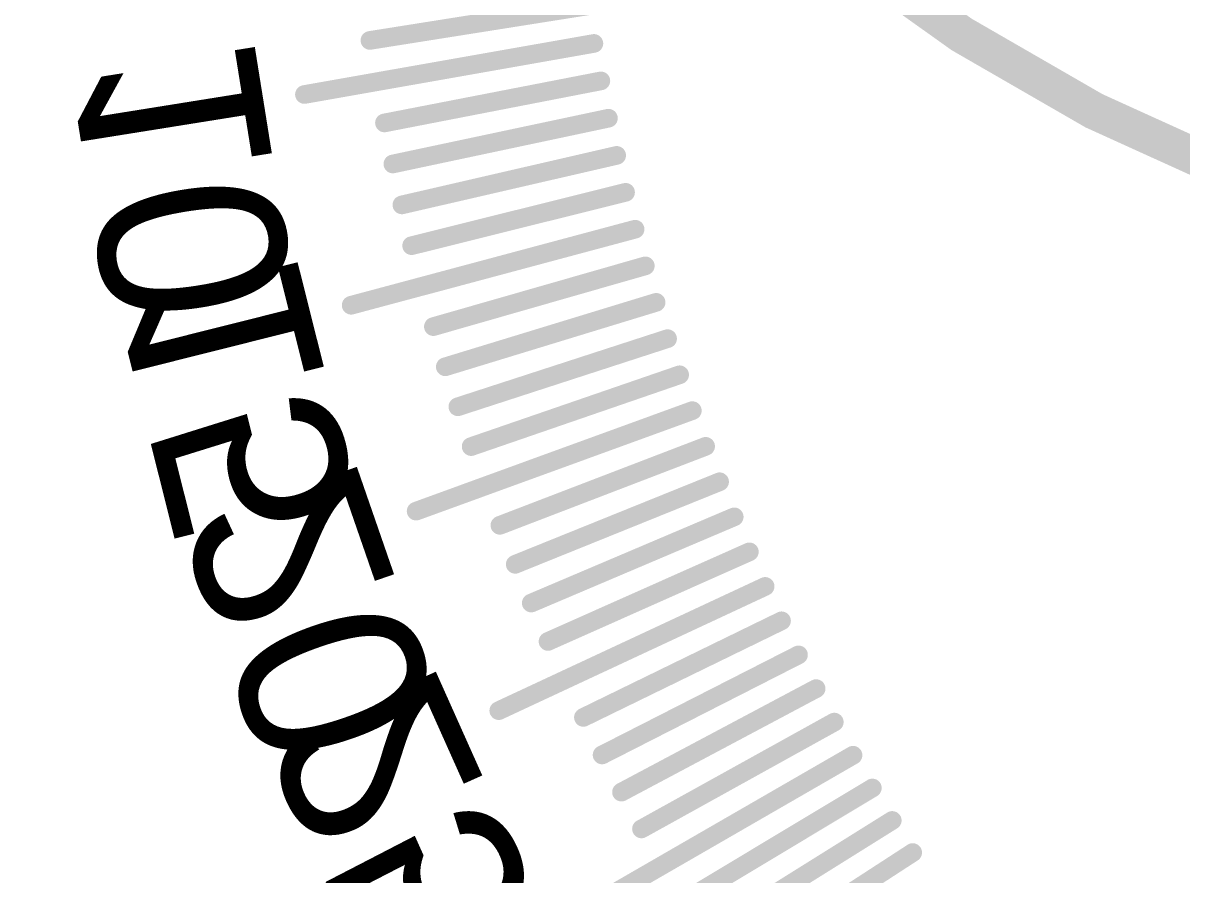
# Model space of a CAD drawing. Header units: millimetres. Extents: x -46.4 to 46.4, y -47.3 to 46.4.
# Drawn here: x -37.01 to -21.24, y -16.47 to -4.88 of the extents above; entities that cross this region are included whole.
import ezdxf

# ---------------------------------------------------------------- set-up
doc = ezdxf.new("R2010")
doc.units = ezdxf.units.MM
doc.layers.add('BottomOverlay', color=54, linetype='Continuous')
doc.layers.add('Mechanical1', color=6, linetype='Continuous')

msp = doc.modelspace()

# ---------------------------------------------------------------- linework, layer by layer
at = {"layer": 'BottomOverlay', "const_width": 0.508}
msp.add_lwpolyline([(-12.394, -8.449, -0.221527), (-28.929, -0.939)], format="xyb", dxfattribs=at)
at = {"layer": 'BottomOverlay', "const_width": 0.254}
for points in [[(-32.287, -5.114), (-29.324, -4.644)], [(-33.177, -5.85), (-29.238, -5.155)], [(-32.192, -5.676), (-29.238, -5.155)], [(-32.088, -6.237), (-29.144, -5.665)], [(-31.975, -6.796), (-29.04, -6.173)], [(-31.851, -7.353), (-28.928, -6.679)], [(-31.718, -7.908), (-28.807, -7.182)], [(-32.541, -8.719), (-28.677, -7.684)], [(-31.575, -8.461), (-28.677, -7.684)], [(-31.423, -9.01), (-28.539, -8.183)], [(-31.261, -9.557), (-28.392, -8.68)], [(-31.089, -10.101), (-28.236, -9.174)], [(-30.908, -10.643), (-28.072, -9.666)], [(-31.657, -11.522), (-27.899, -10.154)], [(-30.718, -11.18), (-27.899, -10.154)], [(-30.518, -11.715), (-27.717, -10.64)], [(-30.309, -12.246), (-27.527, -11.122)], [(-30.09, -12.773), (-27.329, -11.6)], [(-29.863, -13.296), (-27.122, -12.076)], [(-30.533, -14.238), (-26.907, -12.547)], [(-29.626, -13.815), (-26.907, -12.547)], [(-29.381, -14.33), (-26.684, -13.015)], [(-29.126, -14.841), (-26.453, -13.479)], [(-28.863, -15.347), (-26.214, -13.938)], [(-28.59, -15.848), (-25.967, -14.394)], [(-29.176, -16.845), (-25.711, -14.845)], [(-28.31, -16.345), (-25.711, -14.845)], [(-28.02, -16.836), (-25.448, -15.291)], [(-27.722, -17.323), (-25.178, -15.733)], [(-27.415, -17.804), (-24.899, -16.17)]]:
    msp.add_lwpolyline(points, dxfattribs=at)
at = {"layer": 'BottomOverlay', "const_width": 0.127}
for points in [[(-32.35, -5.114, 1), (-32.223, -5.114, 1)], [(-29.302, -5.155, 1), (-29.175, -5.155, 1)], [(-29.302, -5.155, 1), (-29.175, -5.155, 1)], [(-32.256, -5.676, 1), (-32.129, -5.676, 1)], [(-29.207, -5.665, 1), (-29.08, -5.665, 1)], [(-33.241, -5.85, 1), (-33.114, -5.85, 1)], [(-32.152, -6.237, 1), (-32.025, -6.237, 1)], [(-29.104, -6.173, 1), (-28.977, -6.173, 1)], [(-28.992, -6.679, 1), (-28.865, -6.679, 1)], [(-32.038, -6.796, 1), (-31.911, -6.796, 1)], [(-28.871, -7.182, 1), (-28.744, -7.182, 1)], [(-31.915, -7.353, 1), (-31.788, -7.353, 1)], [(-28.741, -7.684, 1), (-28.614, -7.684, 1)], [(-28.741, -7.684, 1), (-28.614, -7.684, 1)], [(-31.782, -7.908, 1), (-31.655, -7.908, 1)], [(-28.602, -8.183, 1), (-28.475, -8.183, 1)], [(-31.639, -8.461, 1), (-31.512, -8.461, 1)], [(-32.605, -8.719, 1), (-32.478, -8.719, 1)], [(-28.455, -8.68, 1), (-28.328, -8.68, 1)], [(-31.486, -9.01, 1), (-31.359, -9.01, 1)], [(-28.299, -9.174, 1), (-28.172, -9.174, 1)], [(-31.324, -9.557, 1), (-31.197, -9.557, 1)], [(-28.135, -9.666, 1), (-28.008, -9.666, 1)], [(-31.153, -10.101, 1), (-31.026, -10.101, 1)], [(-27.962, -10.154, 1), (-27.835, -10.154, 1)], [(-27.962, -10.154, 1), (-27.835, -10.154, 1)], [(-30.972, -10.643, 1), (-30.845, -10.643, 1)], [(-27.781, -10.64, 1), (-27.654, -10.64, 1)], [(-27.591, -11.122, 1), (-27.464, -11.122, 1)], [(-30.781, -11.18, 1), (-30.654, -11.18, 1)], [(-31.721, -11.522, 1), (-31.594, -11.522, 1)], [(-27.392, -11.6, 1), (-27.265, -11.6, 1)], [(-30.581, -11.715, 1), (-30.454, -11.715, 1)], [(-27.186, -12.076, 1), (-27.059, -12.076, 1)], [(-30.372, -12.246, 1), (-30.245, -12.246, 1)], [(-26.971, -12.547, 1), (-26.844, -12.547, 1)], [(-26.971, -12.547, 1), (-26.844, -12.547, 1)], [(-30.154, -12.773, 1), (-30.027, -12.773, 1)], [(-26.748, -13.015, 1), (-26.621, -13.015, 1)], [(-29.926, -13.296, 1), (-29.799, -13.296, 1)], [(-26.517, -13.479, 1), (-26.39, -13.479, 1)], [(-29.69, -13.815, 1), (-29.563, -13.815, 1)], [(-26.277, -13.938, 1), (-26.15, -13.938, 1)], [(-30.596, -14.238, 1), (-30.469, -14.238, 1)], [(-29.444, -14.33, 1), (-29.317, -14.33, 1)], [(-26.03, -14.394, 1), (-25.903, -14.394, 1)], [(-29.19, -14.841, 1), (-29.063, -14.841, 1)], [(-25.775, -14.845, 1), (-25.648, -14.845, 1)], [(-25.775, -14.845, 1), (-25.648, -14.845, 1)], [(-28.926, -15.347, 1), (-28.799, -15.347, 1)], [(-25.512, -15.291, 1), (-25.385, -15.291, 1)], [(-25.241, -15.733, 1), (-25.114, -15.733, 1)], [(-28.654, -15.848, 1), (-28.527, -15.848, 1)], [(-24.963, -16.17, 1), (-24.836, -16.17, 1)], [(-28.373, -16.345, 1), (-28.246, -16.345, 1)]]:
    msp.add_lwpolyline(points, format="xyb", close=True, dxfattribs=at)
at = {"layer": 'Mechanical1', "const_width": 0.254}
msp.add_lwpolyline([(0, -46.257, -0.414214), (-46.257, 0)], format="xyb", dxfattribs=at)

# ---------------------------------------------------------------- texts
at = {"layer": 'BottomOverlay', "text_generation_flag": 2}
for s, rotation, p in [('10', 99.1, (-33.894, -4.948)), ('15', 104.1, (-33.334, -7.883)), ('20', 109.1, (-32.52, -10.758)), ('25', 114.1, (-31.459, -13.552))]:
    msp.add_text(s, height=2.54, rotation=rotation, dxfattribs=at).set_placement(p)

doc.saveas('drawing.dxf')
